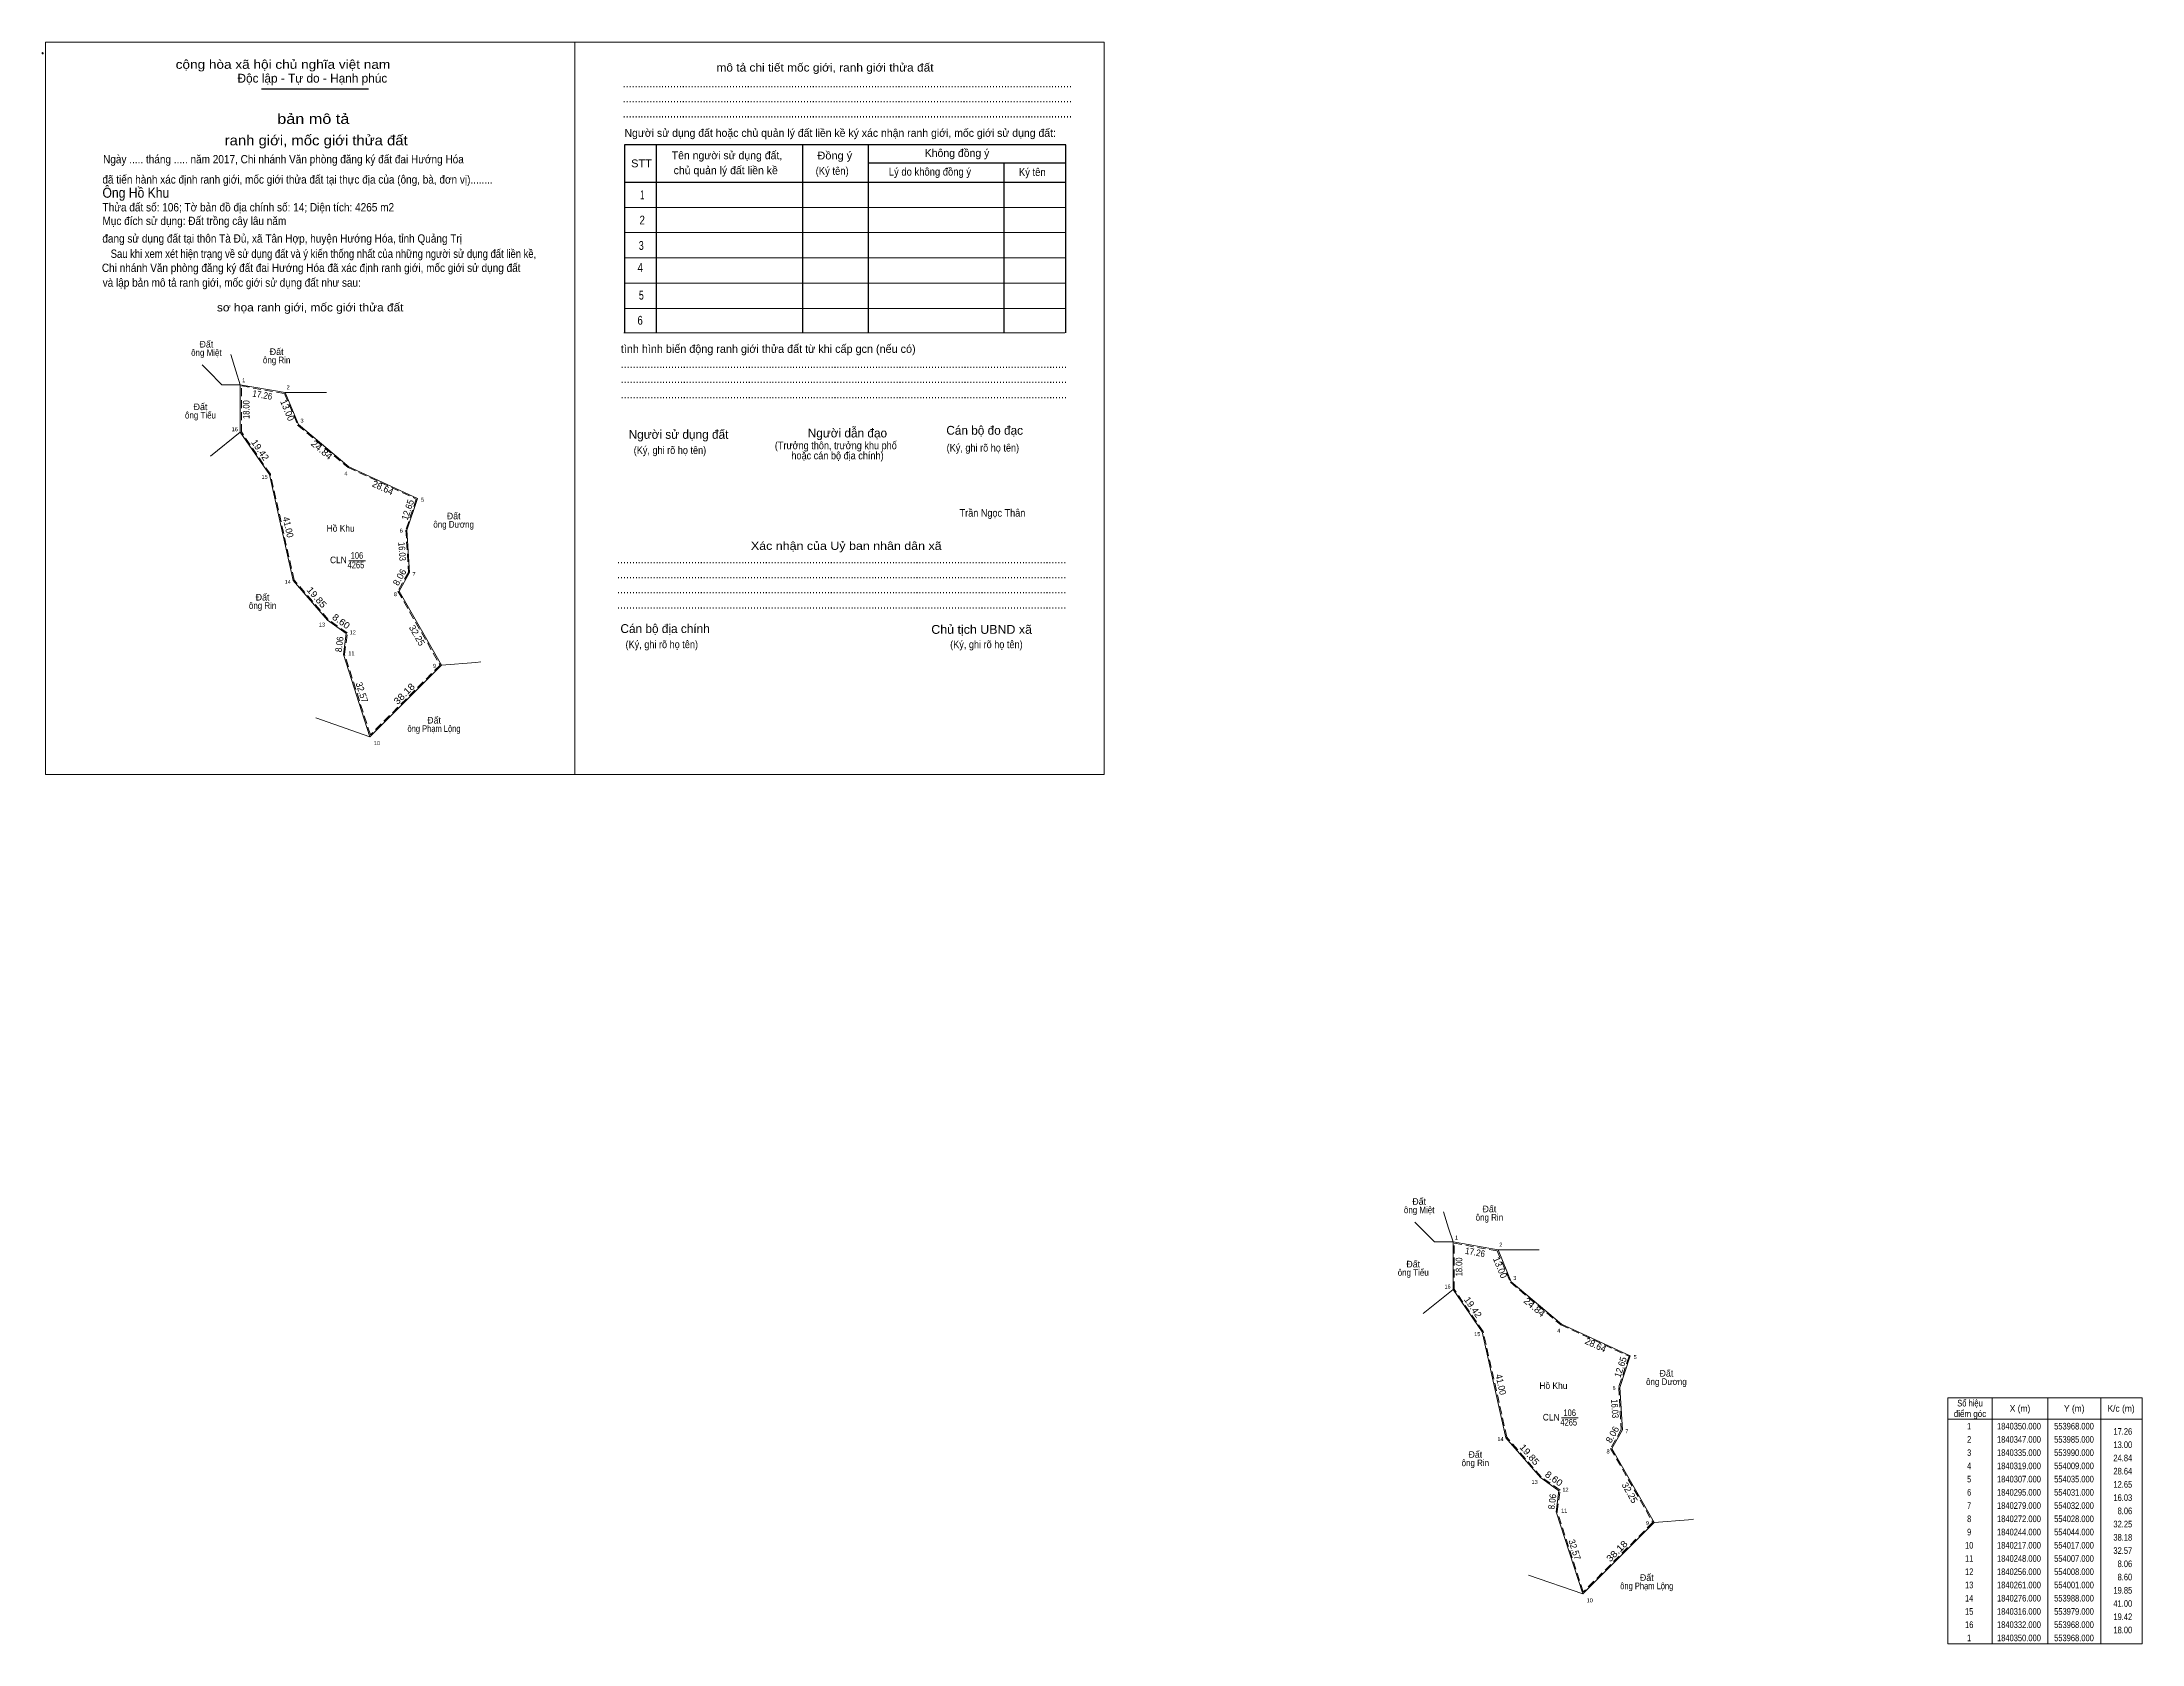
# Model space of a CAD drawing. Header units: metres. Extents: x 553435 to 554228, y 1840198 to 1840803.
import ezdxf
from ezdxf.enums import TextEntityAlignment as Align

# ---------------------------------------------------------------- set-up
doc = ezdxf.new("R2010")
doc.units = ezdxf.units.M
doc.header["$PDMODE"] = 32
doc.header["$PDSIZE"] = 0.5
doc.linetypes.add('MEDIUM_DASHED', pattern=[4.5, 3, -1.5])
for name, color, linetype, lineweight in [('1', 7, 'Continuous', 13), ('10', 7, 'Continuous', 13), ('2', 7, 'Continuous', 13), ('63', 7, 'Continuous', 13)]:
    doc.layers.add(name, color=color, linetype=linetype, lineweight=lineweight)
doc.layers.add('13', color=7, linetype='Continuous')
doc.layers.add('15', color=7, linetype='Continuous')

msp = doc.modelspace()

# ---------------------------------------------------------------- linework, layer by layer
at = {"layer": '1'}
for points in [[(553509.69, 1840673.92), (553526.69, 1840670.92), (553531.69, 1840658.92), (553550.69, 1840642.92), (553576.69, 1840630.92), (553572.69, 1840618.92), (553573.69, 1840602.92), (553569.69, 1840595.92), (553585.69, 1840567.92), (553558.69, 1840540.92), (553548.69, 1840571.92), (553549.69, 1840579.92), (553542.69, 1840584.92), (553529.69, 1840599.92), (553520.69, 1840639.92), (553509.69, 1840655.92)], [(553968, 1840350), (553985, 1840347), (553990, 1840335), (554009, 1840319), (554035, 1840307), (554031, 1840295), (554032, 1840279), (554028, 1840272), (554044, 1840244), (554017, 1840217), (554007, 1840248), (554008, 1840256), (554001, 1840261), (553988, 1840276), (553979, 1840316), (553968, 1840332)]]:
    msp.add_lwpolyline(points, close=True, dxfattribs=at)
at = {"layer": '1', "linetype": 'MEDIUM_DASHED'}
for points in [[(553510.09, 1840673.44), (553526.4, 1840670.56), (553531.36, 1840658.68), (553550.47, 1840642.58), (553576.2, 1840630.71), (553572.29, 1840618.97), (553573.28, 1840603.01), (553569.23, 1840595.92), (553585.19, 1840567.99), (553558.87, 1840541.67), (553549.1, 1840571.96), (553550.12, 1840580.11), (553542.96, 1840585.22), (553530.06, 1840600.11), (553521.06, 1840640.08), (553510.09, 1840656.04)], [(553968.4, 1840349.52), (553984.71, 1840346.64), (553989.67, 1840334.76), (554008.78, 1840318.66), (554034.51, 1840306.79), (554030.6, 1840295.05), (554031.59, 1840279.09), (554027.54, 1840272), (554043.5, 1840244.07), (554017.18, 1840217.75), (554007.41, 1840248.04), (554008.43, 1840256.19), (554001.27, 1840261.3), (553988.37, 1840276.19), (553979.37, 1840316.16), (553968.4, 1840332.12)]]:
    msp.add_lwpolyline(points, close=True, dxfattribs=at)
at = {"layer": '10'}
for p, q in [((553508.04, 1840679.11), (553506.06, 1840685.34)), ((553495.23, 1840681.38), (553497.5, 1840679.11)), ((553497.5, 1840679.11), (553502.69, 1840673.92)), ((553509.69, 1840673.92), (553508.04, 1840679.11)), ((553502.69, 1840673.92), (553509.69, 1840673.92)), ((553542.24, 1840670.92), (553526.69, 1840670.92)), ((553558.69, 1840540.92), (553585.69, 1840567.92)), ((553538.19, 1840548.05), (553558.69, 1840540.92)), ((553966.35, 1840355.19), (553964.37, 1840361.42)), ((553953.54, 1840357.46), (553955.81, 1840355.19)), ((553955.81, 1840355.19), (553961, 1840350)), ((553961, 1840350), (553968, 1840350)), ((553968, 1840350), (553966.35, 1840355.19)), ((554000.55, 1840347), (553985, 1840347)), ((554017, 1840217), (554044, 1840244)), ((553996.5, 1840224.13), (554017, 1840217))]:
    msp.add_line(p, q, dxfattribs=at)
for points in [[(553526.69, 1840670.92), (553509.69, 1840673.92), (553509.69, 1840655.92), (553498.38, 1840646.87)], [(553526.69, 1840670.92), (553531.69, 1840658.92), (553550.69, 1840642.92), (553576.69, 1840630.92), (553572.69, 1840618.92), (553573.69, 1840602.92), (553569.69, 1840595.92), (553585.69, 1840567.92), (553598.69, 1840568.92), (553600.54, 1840569.22)], [(553509.69, 1840655.92), (553520.69, 1840639.92), (553529.69, 1840599.92), (553542.69, 1840584.92), (553549.69, 1840579.92), (553548.69, 1840571.92), (553558.69, 1840540.92)], [(553985, 1840347), (553968, 1840350), (553968, 1840332), (553956.69, 1840322.95)], [(553985, 1840347), (553990, 1840335), (554009, 1840319), (554035, 1840307), (554031, 1840295), (554032, 1840279), (554028, 1840272), (554044, 1840244), (554057, 1840245), (554058.85, 1840245.3)], [(553968, 1840332), (553979, 1840316), (553988, 1840276), (554001, 1840261), (554008, 1840256), (554007, 1840248), (554017, 1840217)]]:
    msp.add_lwpolyline(points, dxfattribs=at)
at = {"layer": '2', "lineweight": 25}
for p, q in [((553517.75, 1840785.67), (553558.21, 1840785.67)), ((553666.91, 1840764.56), (553666.91, 1840693.51)), ((553722.1, 1840764.28), (553722.1, 1840693.51)), ((553747, 1840764.28), (553747, 1840693.51)), ((553747, 1840757.69), (553821.62, 1840757.69)), ((553798.24, 1840757.69), (553798.24, 1840693.51)), ((553654.92, 1840750.44), (553821.62, 1840750.44))]:
    msp.add_line(p, q, dxfattribs=at)
at = {"layer": '2'}
for p, q in [((553654.92, 1840740.9), (553821.62, 1840740.9)), ((553654.92, 1840731.36), (553821.62, 1840731.36)), ((553654.92, 1840721.81), (553821.62, 1840721.81)), ((553654.92, 1840712.27), (553821.62, 1840712.27)), ((553654.92, 1840702.73), (553821.62, 1840702.73)), ((553654.63, 1840693.51), (553821.33, 1840693.51)), ((553550.71, 1840607.42), (553556.97, 1840607.42)), ((554009.02, 1840283.5), (554015.28, 1840283.5))]:
    msp.add_line(p, q, dxfattribs=at)
for points in [[(553436.08, 1840803.39), (553636.15, 1840803.39), (553636.15, 1840526.68), (553436.08, 1840526.68)], [(553636.15, 1840803.39), (553836.22, 1840803.39), (553836.22, 1840526.67), (553636.15, 1840526.67)], [(553636.15, 1840803.39), (553836.22, 1840803.39), (553836.22, 1840526.67), (553636.15, 1840526.67)]]:
    msp.add_lwpolyline(points, close=True, dxfattribs=at)
at = {"layer": '2', "lineweight": 25}
msp.add_lwpolyline([(553821.62, 1840693.51), (553821.62, 1840764.56), (553654.92, 1840764.56), (553654.92, 1840693.51)], dxfattribs=at)
at = {"layer": '2'}
msp.add_point((553435.01, 1840799.12), dxfattribs=at)
at = {"layer": '63'}
for p, q in [((554171.77, 1840291.1), (554171.77, 1840198.1)), ((554192.77, 1840291.1), (554192.77, 1840198.1)), ((554212.77, 1840291.1), (554212.77, 1840198.1)), ((554154.97, 1840283.1), (554228.37, 1840283.1))]:
    msp.add_line(p, q, dxfattribs=at)
msp.add_lwpolyline([(554154.97, 1840291.1), (554228.37, 1840291.1), (554228.37, 1840198.1), (554154.97, 1840198.1)], close=True, dxfattribs=at)

# ---------------------------------------------------------------- texts
at = {"layer": '1', "width": 0.85}
for p in [(553553.41, 1840604.55), (554011.72, 1840280.63)]:
    msp.add_text('4265', height=2.5, dxfattribs=at).set_placement(p, align=Align.CENTER)
at = {"layer": '13', "width": 0.85}
for p in [(553553.78, 1840608.14), (554012.09, 1840284.22)]:
    msp.add_text('106', height=2.5, dxfattribs=at).set_placement(p, align=Align.CENTER)
at = {"layer": '15', "width": 0.95}
for p in [(553547.625, 1840618.39), (554005.935, 1840294.47)]:
    msp.add_text('Hồ Khu', height=2.5, dxfattribs=at).set_placement(p, align=Align.CENTER)
at = {"layer": '2'}
for s, height, width, p in [('cộng hòa xã hội chủ nghĩa việt nam', 3.339, 1.15, (553485.28, 1840793.27)), ('........................................................................................................................................................', 3.339, 0.9, (553654.24, 1840786.3)), ('........................................................................................................................................................', 3.339, 0.9, (553654.24, 1840780.57)), ('........................................................................................................................................................', 3.339, 0.9, (553654.24, 1840774.86)), ('Ngày ..... tháng ..... năm 2017, Chi nhánh Văn phòng đăng ký đất đai Hướng Hóa', 3.145, 0.9, (553457.85, 1840757.54)), ('STT', 2.958, 1.05, (553657.39, 1840756.05)), ('(Ký tên)', 2.958, 0.9, (553727.14, 1840753.22)), ('Đồng ý', 2.958, 1.05, (553727.79, 1840759.01)), ('Lý do không đồng ý', 2.958, 0.9, (553754.79, 1840752.92)), ('Ký tên', 2.958, 0.9, (553803.95, 1840752.78)), (' đã tiến hành xác định ranh giới, mốc giới thửa đất tại thực địa của (ông, bà, đơn vị)........', 3.138, 0.9, (553456.54, 1840749.89)), ('Ông Hồ Khu', 3.81, 0.9, (553457.62, 1840744.55)), ('Thửa đất số: 106; Tờ bản đồ địa chính số: 14; Diện tích: 4265 m2', 3.15, 0.9, (553457.64, 1840739.38)), ('đang sử dụng đất tại thôn Tà Đủ, xã Tân Hợp, huyện Hướng Hóa, tỉnh Quảng Trị', 3.141, 0.9, (553457.57, 1840727.59)), ('Mục đích sử dụng: Đất trồng cây lâu năm', 3.146, 0.9, (553457.62, 1840734.23)), ('Sau khi xem xét hiện trạng về sử dụng đất và ý kiến thống nhất của những người sử dụng đất liền kề,', 3.138, 0.85, (553460.72, 1840721.84)), ('Chi nhánh Văn phòng đăng ký đất đai Hướng Hóa đã xác định ranh giới, mốc giới sử dụng đất', 3.138, 0.9, (553457.4, 1840716.51)), (' và lập bản mô tả ranh giới, mốc giới sử dụng đất như sau:', 3.138, 0.9, (553456.65, 1840710.92)), ('.......................................................................................................................................................', 3.339, 0.9, (553653.5, 1840680.2)), ('.......................................................................................................................................................', 3.339, 0.9, (553653.5, 1840674.5)), ('.......................................................................................................................................................', 3.339, 0.9, (553653.5, 1840668.75)), ('(Ký, ghi rõ họ tên)', 2.862, 0.9, (553776.64, 1840648.65)), ('(Ký, ghi rõ họ tên)', 2.862, 0.9, (553658.38, 1840647.75)), ('Trần Ngọc Thân', 2.855, 0.9, (553781.54, 1840624.04)), ('........................................................................................................................................................', 3.339, 0.9, (553652.11, 1840606.44)), ('........................................................................................................................................................', 3.339, 0.9, (553652.11, 1840600.74)), ('........................................................................................................................................................', 3.339, 0.9, (553652.11, 1840595.04)), ('........................................................................................................................................................', 3.339, 0.9, (553652.11, 1840589.32)), ('Chủ tịch UBND xã', 3.34, 1.05, (553770.83, 1840579.78)), ('(Ký, ghi rõ họ tên)', 2.862, 0.9, (553655.29, 1840574.36)), ('(Ký, ghi rõ họ tên)', 2.862, 0.9, (553777.97, 1840574.36))]:
    msp.add_text(s, height=height, dxfattribs=dict(at, width=width)).set_placement(p)
for s, height, width, p in [('mô tả chi tiết mốc giới, ranh giới thửa đất', 3.053, 1.1, (553730.66, 1840792.23)), ('bản mô tả', 3.816, 1.2, (553537.29, 1840772.46)), ('ranh giới, mốc giới thửa đất', 3.816, 1.1, (553538.385, 1840764.34)), ('1', 3.339, 0.65, (553661.605, 1840743.98)), ('2', 3.339, 0.8, (553661.59, 1840734.45)), ('3', 3.34, 0.75, (553661.23, 1840724.85)), ('4', 3.34, 0.8, (553660.835, 1840716.54)), ('5', 3.34, 0.75, (553661.255, 1840706.06)), ('sơ họa ranh giới, mốc giới thửa đất', 3.053, 1.1, (553536.115, 1840701.59)), ('6', 3.34, 0.8, (553660.8, 1840696.57)), ('(Trưởng thôn, trưởng khu phố', 2.862, 0.9, (553734.755, 1840649.53)), ('hoặc cán bộ địa chính)', 2.862, 0.9, (553735.39, 1840645.71)), ('Xác nhận của Uỷ ban nhân dân xã', 3.054, 1.15, (553738.7, 1840611.5))]:
    msp.add_text(s, height=height, dxfattribs=dict(at, width=width)).set_placement(p, align=Align.CENTER)
for s, height, p in [('Độc lập - Tự do - Hạnh phúc', 3.339, (553508.64, 1840788.04)), ('Người sử dụng đất hoặc chủ quản lý đất liền kề ký xác nhận ranh giới, mốc giới sử dụng đất:', 2.958, (553654.88, 1840767.56)), ('Không đồng ý', 2.958, (553768.36, 1840759.98)), ('Tên người sử dụng đất,', 2.958, (553672.74, 1840759.1)), ('chủ quản lý đất liền kề', 2.958, (553673.47, 1840753.45)), ('tình hình biến động ranh giới thửa đất từ khi cấp gcn (nếu có)', 3.053, (553653.5, 1840685.94)), ('Người sử dụng đất', 3.34, (553656.45, 1840653.47)), ('Người dẫn đạo', 3.338, (553724.14, 1840653.98)), ('Cán bộ đo đạc', 3.332, (553776.52, 1840655)), ('Cán bộ địa chính', 3.34, (553653.35, 1840580.08))]:
    msp.add_text(s, height=height, dxfattribs=at).set_placement(p)
at = {"layer": '2', "width": 0.95}
for p in [(553549.96, 1840606.46), (554008.27, 1840282.54)]:
    msp.add_text('CLN', height=2.5, dxfattribs=at).set_placement(p, align=Align.RIGHT)
at = {"layer": '63'}
for s, width, p in [('ông Miệt', 0.9, (553496.885, 1840684.8)), ('ông Rin', 0.9, (553523.435, 1840681.98)), ('ông Tiếu', 0.9, (553494.655, 1840661.14)), ('ông Dương', 0.9, (553590.33, 1840619.89)), ('ông Rin', 0.9, (553518.125, 1840589.21)), ('ông Phạm Lộng', 0.85, (553582.905, 1840542.73)), ('ông Miệt', 0.9, (553955.195, 1840360.88)), ('ông Rin', 0.9, (553981.745, 1840358.06)), ('ông Tiếu', 0.9, (553952.965, 1840337.22)), ('ông Dương', 0.9, (554048.64, 1840295.97)), ('điểm góc', 0.9, (554163.37, 1840283.85)), ('Số hiệu', 0.85, (554163.37, 1840287.85)), ('X (m)', 0.95, (554182.27, 1840285.85)), ('Y (m)', 0.95, (554202.765, 1840285.85)), ('K/c (m)', 0.95, (554220.47, 1840285.85)), (' 1', 0.75, (554162.665, 1840279.15)), ('1840350.000', 0.85, (554181.87, 1840279.15)), ('553968.000', 0.85, (554202.675, 1840279.15)), (' 3', 0.8, (554162.67, 1840269.15)), (' 2', 0.85, (554162.67, 1840274.15)), ('1840347.000', 0.85, (554181.87, 1840274.15)), ('1840335.000', 0.85, (554181.87, 1840269.15)), ('553985.000', 0.85, (554202.675, 1840274.15)), ('553990.000', 0.85, (554202.675, 1840269.15)), ('ông Rin', 0.9, (553976.435, 1840265.29)), (' 4', 0.85, (554162.665, 1840264.15)), ('1840319.000', 0.85, (554181.87, 1840264.15)), ('554009.000', 0.85, (554202.675, 1840264.15)), (' 5', 0.8, (554162.67, 1840259.15)), (' 6', 0.85, (554162.67, 1840254.15)), ('1840307.000', 0.85, (554181.87, 1840259.15)), ('1840295.000', 0.85, (554181.87, 1840254.15)), ('554035.000', 0.85, (554202.675, 1840259.15)), ('554031.000', 0.85, (554202.675, 1840254.15)), (' 8', 0.8, (554162.67, 1840244.15)), (' 7', 0.8, (554162.67, 1840249.15)), ('1840279.000', 0.85, (554181.87, 1840249.15)), ('1840272.000', 0.85, (554181.87, 1840244.15)), ('554032.000', 0.85, (554202.675, 1840249.15)), ('554028.000', 0.85, (554202.675, 1840244.15)), (' 9', 0.85, (554162.665, 1840239.15)), ('1840244.000', 0.85, (554181.87, 1840239.15)), ('554044.000', 0.85, (554202.675, 1840239.15)), (' 10', 0.85, (554162.665, 1840234.15)), (' 11', 0.8, (554162.665, 1840229.15)), ('1840217.000', 0.85, (554181.87, 1840234.15)), ('1840248.000', 0.85, (554181.87, 1840229.15)), ('554017.000', 0.85, (554202.675, 1840234.15)), ('554007.000', 0.85, (554202.675, 1840229.15)), (' 12', 0.85, (554162.67, 1840224.15)), ('1840256.000', 0.85, (554181.87, 1840224.15)), ('554008.000', 0.85, (554202.675, 1840224.15)), ('ông Phạm Lộng', 0.85, (554041.215, 1840218.81)), (' 14', 0.85, (554162.665, 1840214.15)), (' 13', 0.85, (554162.67, 1840219.15)), ('1840261.000', 0.85, (554181.87, 1840219.15)), ('1840276.000', 0.85, (554181.87, 1840214.15)), ('554001.000', 0.85, (554202.675, 1840219.15)), ('553988.000', 0.85, (554202.675, 1840214.15)), (' 15', 0.85, (554162.67, 1840209.15)), ('1840316.000', 0.85, (554181.87, 1840209.15)), ('553979.000', 0.85, (554202.675, 1840209.15)), (' 16', 0.85, (554162.67, 1840204.15)), (' 1', 0.75, (554162.665, 1840199.15)), ('1840332.000', 0.85, (554181.87, 1840204.15)), ('1840350.000', 0.85, (554181.87, 1840199.15)), ('553968.000', 0.85, (554202.675, 1840204.15)), ('553968.000', 0.85, (554202.675, 1840199.15))]:
    msp.add_text(s, height=2.5, dxfattribs=dict(at, width=width)).set_placement(p, align=Align.CENTER)
for p in [(553496.895, 1840687.96), (553523.435, 1840685.14), (553494.655, 1840664.3), (553590.335, 1840623.05), (553518.125, 1840592.37), (553582.915, 1840545.89), (553955.205, 1840364.04), (553981.745, 1840361.22), (553952.965, 1840340.38), (554048.645, 1840299.13), (553976.435, 1840268.45), (554041.225, 1840221.97)]:
    msp.add_text('Đất', height=2.5, dxfattribs=at).set_placement(p, align=Align.CENTER)
for s, height, width, p in [(' 1', 1.5, 0.9, (553511.6, 1840674.84)), (' 2', 1.5, 0.9, (553528.34, 1840672.17)), (' 3', 1.5, 0.95, (553533.6, 1840659.58)), (' 16', 1.5, 0.95, (553508.77, 1840656.33)), (' 15', 1.5, 0.95, (553520.03, 1840638.34)), (' 4', 1.5, 0.95, (553550.2, 1840639.6)), (' 5', 1.5, 0.9, (553579.09, 1840629.68)), (' 6', 1.5, 0.9, (553571.12, 1840618.01)), (' 14', 1.5, 0.95, (553528.78, 1840598.67)), (' 7', 1.5, 0.95, (553575.93, 1840601.59)), (' 8', 1.5, 0.95, (553568.86, 1840594.01)), (' 13', 1.5, 0.95, (553541.69, 1840582.51)), (' 12', 1.5, 0.95, (553553.34, 1840579.59)), (' 11', 1.5, 0.9, (553552.84, 1840571.67)), (' 9', 1.5, 0.9, (553583.7, 1840566.93)), (' 10', 1.5, 0.95, (553562.51, 1840537.76)), (' 1', 1.5, 0.9, (553969.91, 1840350.92)), (' 2', 1.5, 0.9, (553986.65, 1840348.25)), (' 3', 1.5, 0.95, (553991.91, 1840335.66)), (' 16', 1.5, 0.95, (553967.08, 1840332.41)), (' 15', 1.5, 0.95, (553978.34, 1840314.42)), (' 4', 1.5, 0.95, (554008.51, 1840315.68)), (' 5', 1.5, 0.9, (554037.4, 1840305.76)), (' 6', 1.5, 0.9, (554029.43, 1840294.09)), (' 7', 1.5, 0.95, (554034.24, 1840277.67)), ('17.26', 2.5, 0.85, (554224.67, 1840277.15)), (' 14', 1.5, 0.95, (553987.09, 1840274.75)), (' 8', 1.5, 0.95, (554027.17, 1840270.09)), ('13.00', 2.5, 0.85, (554224.67, 1840272.15)), ('24.84', 2.5, 0.85, (554224.67, 1840267.15)), ('28.64', 2.5, 0.85, (554224.67, 1840262.15)), (' 13', 1.5, 0.95, (554000, 1840258.59)), (' 12', 1.5, 0.95, (554011.65, 1840255.67)), ('12.65', 2.5, 0.85, (554224.67, 1840257.15)), ('16.03', 2.5, 0.85, (554224.67, 1840252.15)), (' 11', 1.5, 0.9, (554011.15, 1840247.75)), ('8.06', 2.5, 0.85, (554224.67, 1840247.15)), (' 9', 1.5, 0.9, (554042.01, 1840243.01)), ('32.25', 2.5, 0.85, (554224.67, 1840242.15)), ('38.18', 2.5, 0.85, (554224.67, 1840237.15)), ('32.57', 2.5, 0.85, (554224.67, 1840232.15)), ('8.06', 2.5, 0.85, (554224.67, 1840227.15)), ('8.60', 2.5, 0.85, (554224.67, 1840222.15)), (' 10', 1.5, 0.95, (554020.82, 1840213.84)), ('19.85', 2.5, 0.85, (554224.67, 1840217.15)), ('41.00', 2.5, 0.85, (554224.67, 1840212.15)), ('19.42', 2.5, 0.85, (554224.67, 1840207.15)), ('18.00', 2.5, 0.85, (554224.67, 1840202.15))]:
    msp.add_text(s, height=height, dxfattribs=dict(at, width=width)).set_placement(p, align=Align.RIGHT)
for s, rotation, width, p in [('18.00', 90, 0.85, (553513.18, 1840664.5)), ('17.26', 349.992, 0.9, (553517.828, 1840668.812)), ('19.42', 304.509, 1.05, (553516.182, 1840648.533)), ('24.84', 319.899, 1.1, (553539.66, 1840648.335)), ('12.65', 71.565, 0.95, (553574.165, 1840626.235)), ('41.00', 282.68, 0.95, (553526.579, 1840619.804)), ('16.03', 273.576, 0.85, (553569.627, 1840610.833)), ('19.85', 310.914, 1.1, (553537.646, 1840592.764)), ('8.60', 324.462, 1.1, (553547.088, 1840583.484)), ('8.06', 82.875, 0.9, (553548.378, 1840575.655)), ('32.57', 287.879, 0.95, (553554.475, 1840557.284)), ('38.18', 45, 1.15, (553572.501, 1840556.231)), ('18.00', 90, 0.85, (553971.49, 1840340.58)), ('17.26', 349.992, 0.9, (553976.138, 1840344.892)), ('19.42', 304.509, 1.05, (553974.492, 1840324.613)), ('24.84', 319.899, 1.1, (553997.97, 1840324.415)), ('12.65', 71.565, 0.95, (554032.475, 1840302.315)), ('41.00', 282.68, 0.95, (553984.889, 1840295.884)), ('16.03', 273.576, 0.85, (554027.937, 1840286.913)), ('19.85', 310.914, 1.1, (553995.956, 1840268.844)), ('8.60', 324.462, 1.1, (554005.398, 1840259.564)), ('8.06', 82.875, 0.9, (554006.688, 1840251.735)), ('32.57', 287.879, 0.95, (554012.785, 1840233.364)), ('38.18', 45, 1.15, (554030.811, 1840232.311))]:
    msp.add_text(s, height=2.5, rotation=rotation, dxfattribs=dict(at, width=width)).set_placement(p, align=Align.CENTER)
for s, rotation, p in [('13.00', 292.62, (553526.318, 1840663.766)), ('28.64', 335.225, (553563.051, 1840633.846)), ('8.06', 60.255, (553570.971, 1840600.545)), ('32.25', 299.745, (553575.394, 1840578.555)), ('13.00', 292.62, (553984.628, 1840339.846)), ('28.64', 335.225, (554021.361, 1840309.926)), ('8.06', 60.255, (554029.281, 1840276.625)), ('32.25', 299.745, (554033.704, 1840254.635))]:
    msp.add_text(s, height=2.5, rotation=rotation, dxfattribs=at).set_placement(p, align=Align.CENTER)

doc.saveas('drawing.dxf')
